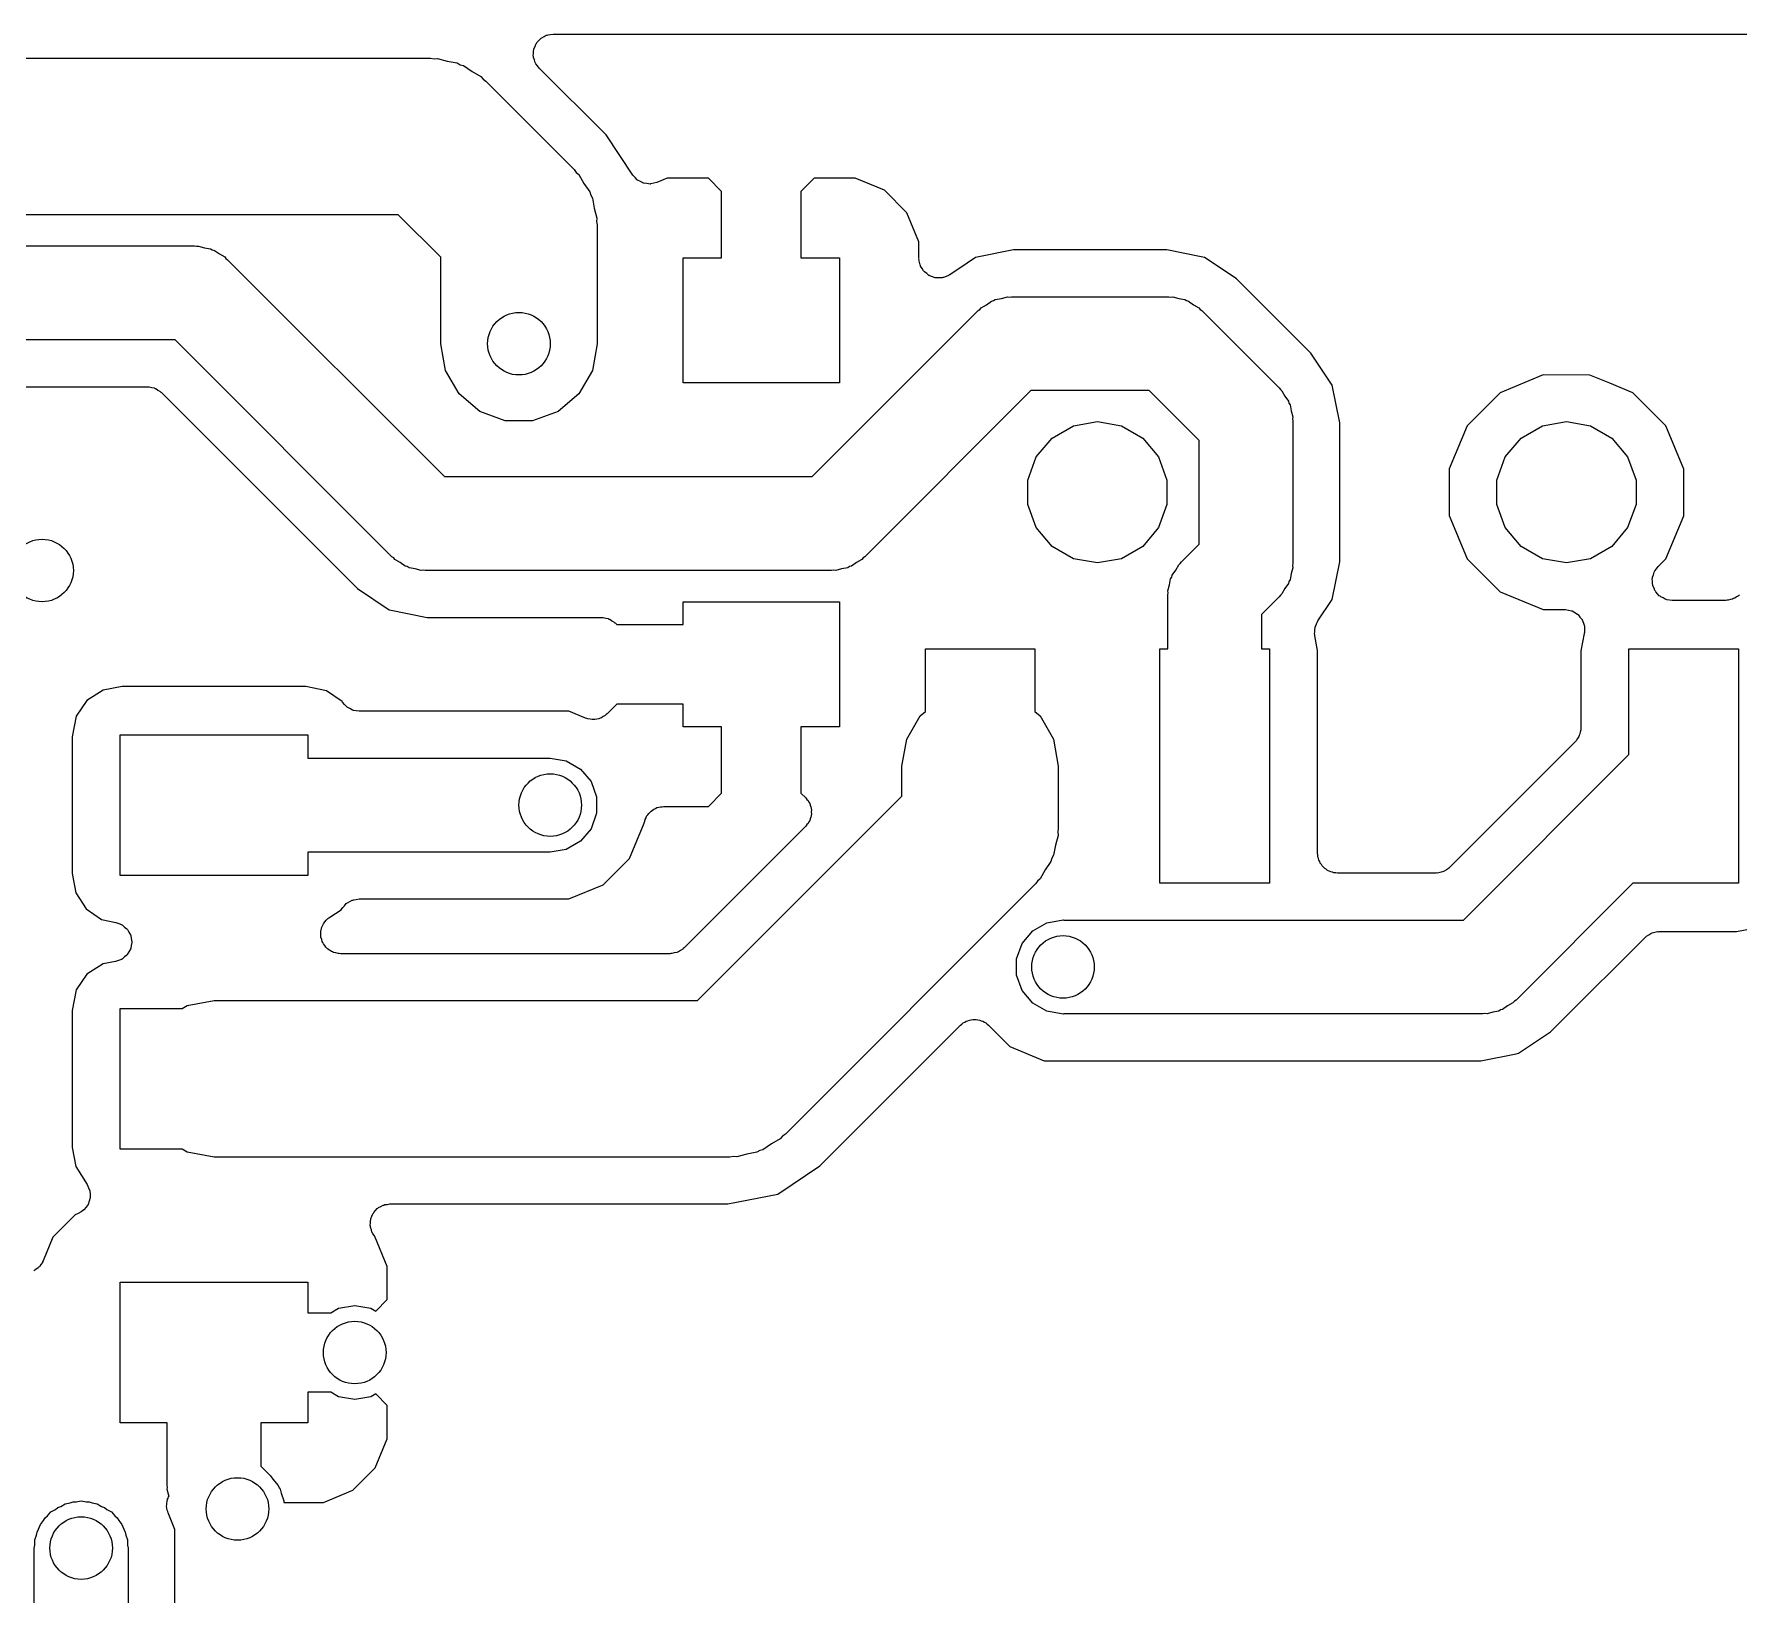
# Model space of a CAD drawing. Extents: x 110.2 to 158.8, y -100 to -70.3.
# Drawn here: x 128.7 to 139.6, y -80.3 to -70.32 of the extents above; entities that cross this region are included whole.
import ezdxf

# ---------------------------------------------------------------- set-up
doc = ezdxf.new("R2010")
doc.units = 0
doc.header["$MEASUREMENT"] = 0
doc.layers.add('BLACK', color=7, linetype='CONTINUOUS')

msp = doc.modelspace()

# ---------------------------------------------------------------- linework, layer by layer
at = {"layer": 'Black'}
for p, q in [((131.961, -70.3364), (131.975, -70.3281)), ((131.975, -70.3281), (131.981, -70.3272)), ((131.981, -70.3272), (131.986, -70.3248)), ((131.986, -70.3248), (132.002, -70.3233)), ((132.002, -70.3233), (132.018, -70.3205)), ((132.018, -70.3205), (155.35, -70.3205)), ((131.893, -70.4254), (131.895, -70.4202)), ((131.893, -70.442), (131.893, -70.4254)), ((131.895, -70.4202), (131.896, -70.4146)), ((131.896, -70.4146), (131.903, -70.3996)), ((131.903, -70.3996), (131.908, -70.384)), ((131.908, -70.384), (131.912, -70.3797)), ((131.912, -70.3797), (131.914, -70.3746)), ((131.914, -70.3746), (131.926, -70.3629)), ((131.926, -70.3629), (131.937, -70.3502)), ((131.937, -70.3502), (131.942, -70.3474)), ((131.942, -70.3474), (131.946, -70.3434)), ((131.946, -70.3434), (131.961, -70.3364)), ((124.475, -70.475), (131.235, -70.475)), ((131.235, -70.475), (131.257, -70.4788)), ((131.257, -70.4788), (131.279, -70.4769)), ((131.279, -70.4769), (131.342, -70.4938)), ((131.342, -70.4938), (131.406, -70.5051)), ((131.406, -70.5051), (131.425, -70.5161)), ((131.425, -70.5161), (131.446, -70.5218)), ((131.446, -70.5218), (131.5, -70.5593)), ((131.892, -70.4585), (131.893, -70.442)), ((131.893, -70.4639), (131.892, -70.4585)), ((131.893, -70.4695), (131.893, -70.4639)), ((131.899, -70.4851), (131.893, -70.4695)), ((131.903, -70.5011), (131.899, -70.4851)), ((131.907, -70.5057), (131.903, -70.5011)), ((131.908, -70.511), (131.907, -70.5057)), ((131.919, -70.5237), (131.908, -70.511)), ((131.929, -70.5373), (131.919, -70.5237)), ((132.357, -70.9655), (131.929, -70.5373)), ((131.5, -70.5593), (131.556, -70.592)), ((131.556, -70.592), (131.571, -70.6088)), ((131.571, -70.6088), (131.589, -70.6214)), ((131.589, -70.6214), (132.154, -71.1864)), ((132.529, -71.2226), (132.357, -70.9655)), ((132.154, -71.1864), (132.166, -71.2045)), ((132.166, -71.2045), (132.183, -71.2186)), ((132.183, -71.2186), (132.216, -71.2752)), ((132.216, -71.2752), (132.253, -71.3287)), ((132.543, -71.2376), (132.529, -71.2226)), ((132.557, -71.2528), (132.543, -71.2376)), ((132.558, -71.2535), (132.557, -71.2528)), ((132.559, -71.2545), (132.558, -71.2535)), ((132.578, -71.2636), (132.559, -71.2545)), ((132.596, -71.2732), (132.578, -71.2636)), ((132.597, -71.2734), (132.596, -71.2732)), ((132.599, -71.274), (132.597, -71.2734)), ((132.619, -71.2762), (132.599, -71.274)), ((132.64, -71.2789), (132.619, -71.2762)), ((132.641, -71.2786), (132.64, -71.2789)), ((132.643, -71.2788), (132.641, -71.2786)), ((132.663, -71.2739), (132.643, -71.2788)), ((132.683, -71.2694), (132.663, -71.2739)), ((132.749, -71.242), (132.683, -71.2694)), ((133.012, -71.242), (132.749, -71.242)), ((133.096, -71.3264), (133.012, -71.242)), ((133.688, -71.242), (133.604, -71.3264)), ((133.951, -71.242), (133.688, -71.242)), ((134.138, -71.3193), (133.951, -71.242)), ((132.253, -71.3287), (132.259, -71.3499)), ((132.259, -71.3499), (132.27, -71.369)), ((132.27, -71.369), (132.281, -71.4333)), ((133.096, -71.75), (133.096, -71.3264)), ((133.604, -71.3264), (133.604, -71.75)), ((134.281, -71.4622), (134.138, -71.3193)), ((131.028, -71.475), (124.58, -71.475)), ((131.3, -71.7471), (131.028, -71.475)), ((132.281, -71.4333), (132.298, -71.4964)), ((132.298, -71.4964), (132.296, -71.5183)), ((132.296, -71.5183), (132.3, -71.54)), ((134.358, -71.649), (134.281, -71.4622)), ((132.3, -71.54), (132.3, -72.3)), ((125.105, -71.675), (129.725, -71.675)), ((129.725, -71.675), (129.738, -71.6773)), ((129.738, -71.6773), (129.751, -71.6761)), ((129.751, -71.6761), (129.789, -71.6863)), ((129.789, -71.6863), (129.828, -71.6931)), ((129.828, -71.6931), (129.839, -71.6997)), ((129.839, -71.6997), (129.852, -71.7031)), ((129.852, -71.7031), (129.884, -71.7256)), ((129.884, -71.7256), (129.918, -71.7452)), ((129.918, -71.7452), (129.926, -71.7553)), ((131.3, -72.3), (131.3, -71.7471)), ((134.358, -71.7531), (134.358, -71.649)), ((134.721, -71.748), (134.667, -71.7842)), ((134.963, -71.7), (134.721, -71.748)), ((135.943, -71.7), (134.963, -71.7)), ((136.163, -71.7437), (135.943, -71.7)), ((136.185, -71.748), (136.163, -71.7437)), ((136.266, -71.8024), (136.185, -71.748)), ((129.926, -71.7553), (129.937, -71.7629)), ((129.937, -71.7629), (131.324, -73.15)), ((132.85, -72.55), (132.85, -71.75)), ((132.85, -71.75), (133.096, -71.75)), ((133.604, -71.75), (133.85, -71.75)), ((133.85, -71.75), (133.85, -72.55)), ((134.359, -71.7573), (134.358, -71.7531)), ((134.358, -71.7615), (134.359, -71.7573)), ((134.363, -71.7789), (134.358, -71.7615)), ((134.366, -71.7966), (134.363, -71.7789)), ((134.368, -71.8002), (134.366, -71.7966)), ((134.369, -71.8043), (134.368, -71.8002)), ((134.379, -71.8192), (134.369, -71.8043)), ((134.388, -71.8348), (134.379, -71.8192)), ((134.391, -71.8375), (134.388, -71.8348)), ((134.393, -71.841), (134.391, -71.8375)), ((134.408, -71.8516), (134.393, -71.841)), ((134.421, -71.8631), (134.408, -71.8516)), ((134.667, -71.7842), (134.556, -71.8587)), ((136.389, -71.8846), (136.266, -71.8024)), ((134.425, -71.8646), (134.421, -71.8631)), ((134.429, -71.867), (134.425, -71.8646)), ((134.446, -71.8721), (134.429, -71.867)), ((134.463, -71.8782), (134.446, -71.8721)), ((134.467, -71.8782), (134.463, -71.8782)), ((134.471, -71.8794), (134.467, -71.8782)), ((134.489, -71.8782), (134.471, -71.8794)), ((134.507, -71.8782), (134.489, -71.8782)), ((134.511, -71.8768), (134.507, -71.8782)), ((134.515, -71.8765), (134.511, -71.8768)), ((134.532, -71.8693), (134.515, -71.8765)), ((134.548, -71.8631), (134.532, -71.8693)), ((134.552, -71.8604), (134.548, -71.8631)), ((134.556, -71.8587), (134.552, -71.8604)), ((136.865, -72.3609), (136.389, -71.8846)), ((134.749, -72.0803), (134.757, -72.0702)), ((134.757, -72.0702), (134.791, -72.0506)), ((134.791, -72.0506), (134.823, -72.0281)), ((134.823, -72.0281), (134.836, -72.0247)), ((134.836, -72.0247), (134.847, -72.0181)), ((134.847, -72.0181), (134.886, -72.0113)), ((134.886, -72.0113), (134.924, -72.0011)), ((134.924, -72.0011), (134.937, -72.0023)), ((134.937, -72.0023), (134.95, -72)), ((134.95, -72), (135.956, -72)), ((135.956, -72), (135.969, -72.0023)), ((135.969, -72.0023), (135.982, -72.0011)), ((135.982, -72.0011), (136.02, -72.0113)), ((136.02, -72.0113), (136.059, -72.0181)), ((136.059, -72.0181), (136.07, -72.0247)), ((136.07, -72.0247), (136.083, -72.0281)), ((136.083, -72.0281), (136.115, -72.0506)), ((136.115, -72.0506), (136.149, -72.0702)), ((136.149, -72.0702), (136.157, -72.0803)), ((133.676, -73.15), (134.738, -72.0879)), ((134.738, -72.0879), (134.749, -72.0803)), ((136.157, -72.0803), (136.168, -72.0879)), ((136.168, -72.0879), (136.662, -72.5819)), ((129.601, -72.275), (125.229, -72.275)), ((130.988, -73.6621), (129.601, -72.275)), ((131.33, -72.471), (131.3, -72.3)), ((132.3, -72.3), (132.27, -72.471)), ((137.002, -72.5653), (136.865, -72.3609)), ((131.417, -72.6214), (131.33, -72.471)), ((132.27, -72.471), (132.183, -72.6214)), ((138.351, -72.4999), (138.076, -72.6138)), ((138.65, -72.5001), (138.351, -72.4999)), ((138.777, -72.553), (138.65, -72.5001)), ((126.54, -72.575), (129.424, -72.575)), ((129.424, -72.575), (129.429, -72.576)), ((129.429, -72.576), (129.435, -72.5755)), ((129.435, -72.5755), (129.451, -72.5798)), ((129.451, -72.5798), (129.467, -72.5827)), ((129.467, -72.5827), (129.472, -72.5855)), ((129.472, -72.5855), (129.478, -72.5869)), ((129.478, -72.5869), (129.491, -72.5964)), ((129.491, -72.5964), (129.505, -72.6047)), ((129.505, -72.6047), (129.509, -72.609)), ((129.509, -72.609), (129.514, -72.6122)), ((129.514, -72.6122), (130.767, -73.8654)), ((133.85, -72.55), (132.85, -72.55)), ((135.074, -72.6), (134.012, -73.6621)), ((135.832, -72.6), (135.074, -72.6)), ((136.15, -72.9183), (135.832, -72.6)), ((136.662, -72.5819), (136.67, -72.5927)), ((136.67, -72.5927), (136.68, -72.6012)), ((136.68, -72.6012), (136.699, -72.6351)), ((137.05, -72.8065), (137.002, -72.5653)), ((138.076, -72.6138), (137.865, -72.8246)), ((138.925, -72.6146), (138.777, -72.553)), ((139.136, -72.8257), (138.925, -72.6146)), ((131.55, -72.733), (131.417, -72.6214)), ((132.183, -72.6214), (132.05, -72.733)), ((136.699, -72.6351), (136.722, -72.6672)), ((136.722, -72.6672), (136.725, -72.68)), ((136.725, -72.68), (136.732, -72.6914)), ((136.732, -72.6914), (136.739, -72.73)), ((131.713, -72.7924), (131.55, -72.733)), ((131.887, -72.7924), (131.713, -72.7924)), ((132.05, -72.733), (131.887, -72.7924)), ((135.21, -72.904), (135.346, -72.8255)), ((135.346, -72.8255), (135.5, -72.7983)), ((135.5, -72.7983), (135.654, -72.8255)), ((135.654, -72.8255), (135.79, -72.904)), ((136.739, -72.73), (136.749, -72.7679)), ((136.749, -72.7679), (136.748, -72.781)), ((136.748, -72.781), (136.75, -72.794)), ((136.75, -72.794), (136.75, -73.706)), ((137.05, -73.6935), (137.05, -72.8065)), ((137.865, -72.8246), (137.75, -73.1002)), ((138.21, -72.904), (138.346, -72.8255)), ((138.346, -72.8255), (138.5, -72.7983)), ((138.5, -72.7983), (138.654, -72.8255)), ((138.654, -72.8255), (138.79, -72.904)), ((139.25, -73.1015), (139.136, -72.8257)), ((135.109, -73.0241), (135.21, -72.904)), ((135.79, -72.904), (135.891, -73.0241)), ((136.15, -73.5817), (136.15, -72.9183)), ((138.109, -73.0241), (138.21, -72.904)), ((138.79, -72.904), (138.891, -73.0241)), ((135.055, -73.1716), (135.109, -73.0241)), ((135.891, -73.0241), (135.945, -73.1716)), ((138.055, -73.1716), (138.109, -73.0241)), ((138.891, -73.0241), (138.945, -73.1716)), ((131.324, -73.15), (133.676, -73.15)), ((137.75, -73.1002), (137.75, -73.3985)), ((139.25, -73.3998), (139.25, -73.1015)), ((135.055, -73.3284), (135.055, -73.1716)), ((135.945, -73.1716), (135.945, -73.3284)), ((138.055, -73.3284), (138.055, -73.1716)), ((138.945, -73.1716), (138.945, -73.3284)), ((135.109, -73.4759), (135.055, -73.3284)), ((135.945, -73.3284), (135.891, -73.4759)), ((138.109, -73.4759), (138.055, -73.3284)), ((138.945, -73.3284), (138.891, -73.4759)), ((135.21, -73.596), (135.109, -73.4759)), ((135.891, -73.4759), (135.79, -73.596)), ((137.75, -73.3985), (137.864, -73.6743)), ((138.21, -73.596), (138.109, -73.4759)), ((138.891, -73.4759), (138.79, -73.596)), ((139.135, -73.6754), (139.25, -73.3998)), ((135.346, -73.6745), (135.21, -73.596)), ((135.79, -73.596), (135.654, -73.6745)), ((136.038, -73.6939), (136.15, -73.5817)), ((138.346, -73.6745), (138.21, -73.596)), ((138.79, -73.596), (138.654, -73.6745)), ((130.999, -73.6697), (130.988, -73.6621)), ((131.007, -73.6798), (130.999, -73.6697)), ((131.041, -73.6994), (131.007, -73.6798)), ((131.073, -73.7219), (131.041, -73.6994)), ((133.959, -73.6994), (133.927, -73.7219)), ((133.993, -73.6798), (133.959, -73.6994)), ((134.001, -73.6697), (133.993, -73.6798)), ((134.012, -73.6621), (134.001, -73.6697)), ((135.5, -73.7017), (135.346, -73.6745)), ((135.654, -73.6745), (135.5, -73.7017)), ((136.02, -73.7132), (136.03, -73.7047)), ((136.03, -73.7047), (136.038, -73.6939)), ((136.75, -73.706), (136.748, -73.719)), ((137.002, -73.9347), (137.05, -73.6935)), ((137.864, -73.6743), (138.075, -73.8854)), ((138.5, -73.7017), (138.346, -73.6745)), ((138.654, -73.6745), (138.5, -73.7017)), ((139.086, -73.7248), (139.135, -73.6754)), ((131.086, -73.7253), (131.073, -73.7219)), ((131.097, -73.7319), (131.086, -73.7253)), ((131.136, -73.7387), (131.097, -73.7319)), ((131.174, -73.7489), (131.136, -73.7387)), ((131.187, -73.7477), (131.174, -73.7489)), ((131.2, -73.75), (131.187, -73.7477)), ((133.8, -73.75), (131.2, -73.75)), ((133.813, -73.7477), (133.8, -73.75)), ((133.826, -73.7489), (133.813, -73.7477)), ((133.864, -73.7387), (133.826, -73.7489)), ((133.903, -73.7319), (133.864, -73.7387)), ((133.914, -73.7253), (133.903, -73.7319)), ((133.927, -73.7219), (133.914, -73.7253)), ((135.961, -73.842), (135.968, -73.8034)), ((135.968, -73.8034), (135.975, -73.792)), ((135.975, -73.792), (135.978, -73.7792)), ((135.978, -73.7792), (136.001, -73.7471)), ((136.001, -73.7471), (136.02, -73.7132)), ((136.725, -73.82), (136.722, -73.8328)), ((136.732, -73.8086), (136.725, -73.82)), ((136.739, -73.77), (136.732, -73.8086)), ((136.749, -73.7321), (136.739, -73.77)), ((136.748, -73.719), (136.749, -73.7321)), ((139.049, -73.8035), (139.051, -73.7981)), ((139.051, -73.82), (139.049, -73.8035)), ((139.051, -73.7926), (139.056, -73.7769)), ((139.051, -73.7981), (139.051, -73.7926)), ((139.051, -73.8367), (139.051, -73.82)), ((139.056, -73.7769), (139.061, -73.7609)), ((139.061, -73.7609), (139.064, -73.7563)), ((139.064, -73.7563), (139.066, -73.7511)), ((139.066, -73.7511), (139.076, -73.7384)), ((139.076, -73.7384), (139.086, -73.7248)), ((130.767, -73.8654), (130.971, -74.002)), ((135.95, -73.906), (135.952, -73.893)), ((135.95, -74.25), (135.95, -73.906)), ((135.951, -73.8799), (135.961, -73.842)), ((135.952, -73.893), (135.951, -73.8799)), ((136.662, -73.9181), (136.55, -74.0303)), ((136.67, -73.9073), (136.662, -73.9181)), ((136.68, -73.8988), (136.67, -73.9073)), ((136.699, -73.8649), (136.68, -73.8988)), ((136.722, -73.8328), (136.699, -73.8649)), ((138.075, -73.8854), (138.35, -73.9999)), ((139.053, -73.8419), (139.051, -73.8367)), ((139.053, -73.8474), (139.053, -73.8419)), ((139.06, -73.8625), (139.053, -73.8474)), ((139.066, -73.8781), (139.06, -73.8625)), ((139.069, -73.8824), (139.066, -73.8781)), ((139.072, -73.8874), (139.069, -73.8824)), ((139.083, -73.8992), (139.072, -73.8874)), ((139.094, -73.9119), (139.083, -73.8992)), ((139.099, -73.9147), (139.094, -73.9119)), ((139.103, -73.9186), (139.099, -73.9147)), ((139.118, -73.9257), (139.103, -73.9186)), ((139.132, -73.934), (139.118, -73.9257)), ((139.577, -73.9273), (139.569, -73.9298)), ((139.588, -73.9189), (139.577, -73.9273)), ((139.6, -73.9119), (139.588, -73.9189)), ((139.606, -73.9055), (139.6, -73.9119)), ((130.971, -74.002), (130.973, -74.0023)), ((130.973, -74.0023), (130.973, -74.0023)), ((130.973, -74.0023), (131.213, -74.05)), ((132.85, -74.096), (132.85, -73.95)), ((132.85, -73.95), (133.85, -73.95)), ((133.85, -73.95), (133.85, -74.75)), ((136.55, -74.0303), (136.55, -74.25)), ((136.91, -74.0728), (137.002, -73.9347)), ((138.35, -73.9999), (138.49, -74)), ((138.49, -74), (138.491, -74.0003)), ((138.491, -74.0003), (138.493, -74)), ((138.493, -74), (138.513, -74.0041)), ((138.513, -74.0041), (138.533, -74.0077)), ((138.533, -74.0077), (138.534, -74.0085)), ((138.534, -74.0085), (138.536, -74.0088)), ((138.536, -74.0088), (138.553, -74.0195)), ((138.553, -74.0195), (138.571, -74.0298)), ((138.571, -74.0298), (138.572, -74.031)), ((138.572, -74.031), (138.574, -74.0318)), ((138.574, -74.0318), (138.586, -74.0479)), ((139.138, -73.9349), (139.132, -73.934)), ((139.143, -73.9373), (139.138, -73.9349)), ((139.159, -73.9387), (139.143, -73.9373)), ((139.176, -73.9416), (139.159, -73.9387)), ((139.519, -73.9416), (139.176, -73.9416)), ((139.527, -73.9402), (139.519, -73.9416)), ((139.535, -73.9405), (139.527, -73.9402)), ((139.549, -73.9364), (139.535, -73.9405)), ((139.562, -73.934), (139.549, -73.9364)), ((139.569, -73.9298), (139.562, -73.934)), ((131.213, -74.05), (132.328, -74.05)), ((132.328, -74.05), (132.333, -74.051)), ((132.333, -74.051), (132.339, -74.0505)), ((132.339, -74.0505), (132.355, -74.0548)), ((132.355, -74.0548), (132.371, -74.0577)), ((132.371, -74.0577), (132.376, -74.0605)), ((132.376, -74.0605), (132.381, -74.0619)), ((132.381, -74.0619), (132.395, -74.0714)), ((132.395, -74.0714), (132.409, -74.0797)), ((132.409, -74.0797), (132.413, -74.084)), ((132.413, -74.084), (132.418, -74.0872)), ((132.418, -74.0872), (132.426, -74.096)), ((132.426, -74.096), (132.85, -74.096)), ((136.889, -74.1572), (136.89, -74.14)), ((136.89, -74.1228), (136.892, -74.1181)), ((136.89, -74.14), (136.89, -74.1228)), ((136.892, -74.1132), (136.899, -74.0974)), ((136.892, -74.1181), (136.892, -74.1132)), ((136.899, -74.0974), (136.905, -74.0812)), ((136.905, -74.0812), (136.908, -74.0773)), ((136.908, -74.0773), (136.91, -74.0728)), ((138.586, -74.0479), (138.6, -74.0636)), ((138.6, -74.0636), (138.6, -74.0651)), ((138.6, -74.0651), (138.601, -74.0663)), ((138.601, -74.0663), (138.608, -74.0858)), ((138.608, -74.0858), (138.615, -74.105)), ((138.615, -74.105), (138.615, -74.1066)), ((138.615, -74.1066), (138.615, -74.1081)), ((138.615, -74.1081), (138.615, -74.1286)), ((138.615, -74.1286), (138.615, -74.1492)), ((134.4, -74.6509), (134.4, -74.25)), ((134.4, -74.25), (135.1, -74.25)), ((135.1, -74.25), (135.1, -74.6509)), ((135.9, -75.75), (135.9, -74.25)), ((135.9, -74.25), (135.95, -74.25)), ((136.55, -74.25), (136.6, -74.25)), ((136.6, -74.25), (136.6, -75.75)), ((136.89, -74.1619), (136.889, -74.1572)), ((136.89, -74.1669), (136.89, -74.1619)), ((136.908, -74.2618), (136.89, -74.1669)), ((138.614, -74.1522), (138.592, -74.2627)), ((138.615, -74.1492), (138.614, -74.1506)), ((138.614, -74.1506), (138.614, -74.1522)), ((138.9, -74.9257), (138.9, -74.25)), ((138.9, -74.25), (139.6, -74.25)), ((139.6, -74.25), (139.6, -75.75)), ((136.908, -75.5576), (136.908, -74.2618)), ((138.592, -74.2627), (138.592, -74.7572)), ((129.037, -74.5808), (128.968, -74.681)), ((129.14, -74.5146), (129.037, -74.5808)), ((129.262, -74.4916), (129.14, -74.5146)), ((130.437, -74.4916), (129.262, -74.4916)), ((130.569, -74.5183), (130.437, -74.4916)), ((130.669, -74.5868), (130.569, -74.5183)), ((128.968, -74.681), (128.942, -74.8127)), ((130.672, -74.5917), (130.669, -74.5868)), ((130.685, -74.6057), (130.672, -74.5917)), ((130.698, -74.6203), (130.685, -74.6057)), ((130.7, -74.6218), (130.698, -74.6203)), ((130.702, -74.6241), (130.7, -74.6218)), ((130.719, -74.6328), (130.702, -74.6241)), ((130.736, -74.6423), (130.719, -74.6328)), ((130.739, -74.6429), (130.736, -74.6423)), ((130.742, -74.6443), (130.739, -74.6429)), ((130.76, -74.6467), (130.742, -74.6443)), ((130.779, -74.65), (130.76, -74.6467)), ((131.856, -74.65), (130.779, -74.65)), ((131.861, -74.6499), (131.856, -74.6499)), ((131.856, -74.6499), (131.856, -74.65)), ((132.12, -74.6501), (131.861, -74.6499)), ((131.861, -74.6499), (131.861, -74.6499)), ((131.861, -74.6499), (131.861, -74.6499)), ((132.225, -74.6939), (132.12, -74.6501)), ((132.328, -74.6917), (132.32, -74.6939)), ((132.339, -74.6838), (132.328, -74.6917)), ((132.351, -74.6775), (132.339, -74.6838)), ((132.357, -74.6713), (132.351, -74.6775)), ((132.364, -74.6664), (132.357, -74.6713)), ((132.426, -74.604), (132.364, -74.6664)), ((132.85, -74.604), (132.426, -74.604)), ((132.85, -74.75), (132.85, -74.604)), ((134.28, -74.829), (134.367, -74.6786)), ((134.367, -74.6786), (134.4, -74.6509)), ((135.1, -74.6509), (135.133, -74.6786)), ((135.133, -74.6786), (135.22, -74.829)), ((129.25, -75.7), (129.25, -74.8)), ((129.25, -74.8), (130.45, -74.8)), ((130.45, -74.8), (130.45, -74.95)), ((132.234, -74.6958), (132.225, -74.6939)), ((132.241, -74.6993), (132.234, -74.6958)), ((132.255, -74.7005), (132.241, -74.6993)), ((132.268, -74.7035), (132.255, -74.7005)), ((132.277, -74.7024), (132.268, -74.7035)), ((132.285, -74.7032), (132.277, -74.7024)), ((132.299, -74.6996), (132.285, -74.7032)), ((132.312, -74.6978), (132.299, -74.6996)), ((132.32, -74.6939), (132.312, -74.6978)), ((133.096, -74.75), (132.85, -74.75)), ((133.096, -75.1736), (133.096, -74.75)), ((133.85, -74.75), (133.604, -74.75)), ((133.604, -74.75), (133.604, -75.1736)), ((138.584, -74.8007), (138.581, -74.8055)), ((138.587, -74.7843), (138.584, -74.8007)), ((138.591, -74.7683), (138.587, -74.7843)), ((138.592, -74.7572), (138.591, -74.7627)), ((138.591, -74.7627), (138.591, -74.7683)), ((128.942, -74.8127), (128.942, -75.6882)), ((134.25, -75), (134.28, -74.829)), ((135.22, -74.829), (135.25, -75)), ((138.554, -74.847), (137.754, -75.6474)), ((138.558, -74.8425), (138.554, -74.847)), ((138.562, -74.8389), (138.558, -74.8425)), ((138.57, -74.8245), (138.562, -74.8389)), ((138.58, -74.8109), (138.57, -74.8245)), ((138.581, -74.8055), (138.58, -74.8109)), ((130.45, -74.95), (131.994, -74.95)), ((131.994, -74.95), (132, -74.9489)), ((132, -74.9489), (132.103, -74.967)), ((132.103, -74.967), (132.194, -75.0193)), ((132.194, -75.0193), (132.261, -75.0994)), ((134.25, -75.1929), (134.25, -75)), ((135.25, -75), (135.25, -75.4)), ((137.841, -75.9846), (138.9, -74.9257)), ((132.261, -75.0994), (132.297, -75.1977)), ((132.297, -75.1977), (132.297, -75.3023)), ((132.943, -76.5), (134.25, -75.1929)), ((133.012, -75.258), (133.096, -75.1736)), ((133.604, -75.1736), (133.635, -75.2043)), ((133.635, -75.2043), (133.641, -75.2134)), ((133.641, -75.2134), (133.649, -75.2213)), ((133.649, -75.2213), (133.654, -75.2314)), ((133.654, -75.2314), (133.66, -75.2405)), ((132.297, -75.3023), (132.261, -75.4006)), ((132.606, -75.3525), (132.608, -75.3415)), ((132.608, -75.3415), (132.613, -75.3319)), ((132.613, -75.3319), (132.617, -75.3215)), ((132.617, -75.3215), (132.624, -75.3129)), ((132.624, -75.3129), (132.63, -75.3033)), ((132.63, -75.3033), (132.638, -75.2962)), ((132.638, -75.2962), (132.645, -75.2877)), ((132.645, -75.2877), (132.655, -75.2821)), ((132.655, -75.2821), (132.663, -75.275)), ((132.663, -75.275), (132.674, -75.2712)), ((132.674, -75.2712), (132.683, -75.2657)), ((132.683, -75.2657), (132.694, -75.2637)), ((132.694, -75.2637), (132.705, -75.2599)), ((132.705, -75.2599), (132.716, -75.2599)), ((132.716, -75.2599), (132.727, -75.258)), ((132.727, -75.258), (133.012, -75.258)), ((133.66, -75.2405), (133.663, -75.2512)), ((133.663, -75.3371), (133.66, -75.3478)), ((133.663, -75.2512), (133.668, -75.2613)), ((133.668, -75.327), (133.663, -75.3371)), ((133.668, -75.2613), (133.669, -75.2723)), ((133.669, -75.3159), (133.668, -75.327)), ((133.669, -75.2723), (133.671, -75.2831)), ((133.671, -75.3052), (133.669, -75.3159)), ((133.671, -75.2831), (133.67, -75.2941)), ((133.67, -75.2941), (133.671, -75.3052)), ((132.261, -75.4006), (132.194, -75.4807)), ((132.508, -75.5903), (132.602, -75.3653)), ((132.602, -75.3629), (132.606, -75.3525)), ((132.602, -75.3653), (132.602, -75.3629)), ((133.635, -75.3839), (132.856, -76.1628)), ((133.641, -75.3748), (133.635, -75.3839)), ((133.649, -75.367), (133.641, -75.3748)), ((133.654, -75.3569), (133.649, -75.367)), ((133.66, -75.3478), (133.654, -75.3569)), ((135.248, -75.4436), (135.231, -75.5067)), ((135.25, -75.4), (135.246, -75.4217)), ((135.246, -75.4217), (135.248, -75.4436)), ((131.994, -75.55), (130.45, -75.55)), ((130.45, -75.55), (130.45, -75.7)), ((132, -75.5511), (131.994, -75.55)), ((132.103, -75.533), (132, -75.5511)), ((132.194, -75.4807), (132.103, -75.533)), ((135.231, -75.5067), (135.22, -75.571)), ((136.91, -75.5685), (136.908, -75.5576)), ((132.339, -75.759), (132.508, -75.5903)), ((135.166, -75.6648), (135.133, -75.7214)), ((135.203, -75.6113), (135.166, -75.6648)), ((135.209, -75.5901), (135.203, -75.6113)), ((135.22, -75.571), (135.209, -75.5901)), ((136.91, -75.5796), (136.91, -75.5685)), ((136.914, -75.5901), (136.91, -75.5796)), ((136.916, -75.601), (136.914, -75.5901)), ((136.922, -75.6106), (136.916, -75.601)), ((136.925, -75.6211), (136.922, -75.6106)), ((136.933, -75.6296), (136.925, -75.6211)), ((136.938, -75.6392), (136.933, -75.6296)), ((136.947, -75.6463), (136.938, -75.6392)), ((136.954, -75.6549), (136.947, -75.6463)), ((136.963, -75.6604), (136.954, -75.6549)), ((136.972, -75.6676), (136.963, -75.6604)), ((136.982, -75.6714), (136.972, -75.6676)), ((136.992, -75.6769), (136.982, -75.6714)), ((137.718, -75.6727), (137.713, -75.6741)), ((137.732, -75.6632), (137.718, -75.6727)), ((137.746, -75.6549), (137.732, -75.6632)), ((137.75, -75.6506), (137.746, -75.6549)), ((137.754, -75.6474), (137.75, -75.6506)), ((128.942, -75.6882), (128.965, -75.8104)), ((130.45, -75.7), (129.25, -75.7)), ((132.119, -75.8501), (132.339, -75.759)), ((135.104, -75.7536), (133.504, -77.3536)), ((135.116, -75.7355), (135.104, -75.7536)), ((135.133, -75.7214), (135.116, -75.7355)), ((136.6, -75.75), (135.9, -75.75)), ((137.003, -75.6788), (136.992, -75.6769)), ((137.013, -75.6826), (137.003, -75.6788)), ((137.024, -75.6826), (137.013, -75.6826)), ((137.035, -75.6846), (137.024, -75.6826)), ((137.664, -75.6846), (137.035, -75.6846)), ((137.67, -75.6836), (137.664, -75.6846)), ((137.675, -75.6841), (137.67, -75.6836)), ((137.691, -75.6798), (137.675, -75.6841)), ((137.708, -75.6769), (137.691, -75.6798)), ((137.713, -75.6741), (137.708, -75.6769)), ((138.924, -75.75), (138.178, -76.4967)), ((139.6, -75.75), (138.924, -75.75)), ((128.965, -75.8104), (129.031, -75.9132)), ((130.685, -75.893), (130.696, -75.8797)), ((130.696, -75.8797), (130.7, -75.8773)), ((130.7, -75.8773), (130.703, -75.8738)), ((130.703, -75.8738), (130.719, -75.8663)), ((130.719, -75.8663), (130.734, -75.8577)), ((130.734, -75.8577), (130.739, -75.8568)), ((130.739, -75.8568), (130.743, -75.8547)), ((130.743, -75.8547), (130.76, -75.853)), ((130.76, -75.853), (130.778, -75.85)), ((130.778, -75.85), (131.999, -75.85)), ((131.999, -75.85), (131.999, -75.85)), ((131.999, -75.85), (131.999, -75.85)), ((131.999, -75.85), (132.119, -75.8501)), ((129.031, -75.9132), (129.131, -75.9817)), ((129.131, -75.9817), (129.222, -76.0001)), ((129.222, -76.0001), (129.241, -76.0074)), ((130.554, -76.0033), (130.558, -75.9961)), ((130.558, -75.9961), (130.568, -75.9865)), ((130.568, -75.9865), (130.577, -75.9757)), ((130.577, -75.9757), (130.584, -75.9717)), ((130.584, -75.9717), (130.59, -75.9662)), ((130.59, -75.9662), (130.663, -75.9192)), ((130.663, -75.9192), (130.673, -75.9054)), ((130.673, -75.9054), (130.685, -75.893)), ((135.177, -76.0016), (135.28, -75.9834)), ((135.28, -75.9834), (135.286, -75.9846)), ((135.286, -75.9846), (137.841, -75.9846)), ((129.241, -76.0074), (129.259, -76.0139)), ((129.259, -76.0139), (129.261, -76.0154)), ((129.261, -76.0154), (129.263, -76.0163)), ((129.263, -76.0163), (129.278, -76.0294)), ((129.278, -76.0294), (129.293, -76.0419)), ((129.293, -76.0419), (129.294, -76.0439)), ((129.294, -76.0439), (129.296, -76.0455)), ((129.296, -76.0455), (129.306, -76.0628)), ((129.306, -76.0628), (129.316, -76.0798)), ((129.316, -76.0798), (129.316, -76.0821)), ((129.316, -76.0821), (129.317, -76.0842)), ((129.317, -76.0842), (129.32, -76.1037)), ((129.32, -76.1037), (129.324, -76.1232)), ((130.532, -76.0791), (130.534, -76.0651)), ((130.534, -76.087), (130.532, -76.0791)), ((130.534, -76.0509), (130.537, -76.0434)), ((130.534, -76.0651), (130.534, -76.0509)), ((130.534, -76.0951), (130.534, -76.087)), ((130.539, -76.1083), (130.534, -76.0951)), ((130.537, -76.0434), (130.538, -76.0354)), ((130.538, -76.0354), (130.544, -76.0228)), ((130.542, -76.1221), (130.539, -76.1083)), ((130.544, -76.0228), (130.549, -76.0095)), ((130.549, -76.0095), (130.554, -76.0033)), ((135.019, -76.134), (135.086, -76.0539)), ((135.086, -76.0539), (135.177, -76.0016)), ((138.465, -76.6338), (139.003, -76.0956)), ((139.003, -76.0956), (139.008, -76.0924)), ((139.008, -76.0924), (139.011, -76.0881)), ((139.011, -76.0881), (139.026, -76.0798)), ((139.026, -76.0798), (139.039, -76.0703)), ((139.039, -76.0703), (139.044, -76.0688)), ((139.044, -76.0688), (139.049, -76.066)), ((139.049, -76.066), (139.066, -76.0631)), ((139.066, -76.0631), (139.082, -76.0588)), ((139.082, -76.0588), (139.087, -76.0593)), ((139.087, -76.0593), (139.093, -76.0584)), ((139.093, -76.0584), (139.588, -76.0584)), ((139.588, -76.0584), (139.71, -76.0354)), ((129.292, -76.2087), (129.277, -76.221)), ((129.293, -76.2067), (129.292, -76.2087)), ((129.295, -76.2051), (129.293, -76.2067)), ((129.305, -76.1879), (129.295, -76.2051)), ((129.315, -76.1711), (129.305, -76.1879)), ((129.316, -76.1687), (129.315, -76.1711)), ((129.317, -76.1667), (129.316, -76.1687)), ((129.32, -76.1472), (129.317, -76.1667)), ((129.324, -76.1278), (129.32, -76.1472)), ((129.324, -76.1232), (129.324, -76.1255)), ((129.324, -76.1255), (129.324, -76.1278)), ((130.546, -76.1289), (130.542, -76.1221)), ((130.549, -76.1365), (130.546, -76.1289)), ((130.558, -76.1473), (130.549, -76.1365)), ((130.566, -76.1592), (130.558, -76.1473)), ((130.572, -76.1641), (130.566, -76.1592)), ((130.577, -76.1703), (130.572, -76.1641)), ((130.589, -76.1774), (130.577, -76.1703)), ((130.601, -76.1859), (130.589, -76.1774)), ((130.608, -76.1883), (130.601, -76.1859)), ((130.615, -76.1923), (130.608, -76.1883)), ((130.629, -76.1948), (130.615, -76.1923)), ((130.643, -76.199), (130.629, -76.1948)), ((130.651, -76.1986), (130.643, -76.199)), ((130.659, -76.2), (130.651, -76.1986)), ((132.766, -76.2), (130.659, -76.2)), ((132.772, -76.199), (132.766, -76.2)), ((132.777, -76.1995), (132.772, -76.199)), ((132.793, -76.1952), (132.777, -76.1995)), ((132.809, -76.1923), (132.793, -76.1952)), ((132.814, -76.1895), (132.809, -76.1923)), ((132.82, -76.1881), (132.814, -76.1895)), ((132.833, -76.1786), (132.82, -76.1881)), ((132.848, -76.1703), (132.833, -76.1786)), ((132.851, -76.166), (132.848, -76.1703)), ((132.856, -76.1628), (132.851, -76.166)), ((134.983, -76.2323), (135.019, -76.134)), ((129.14, -76.2646), (129.037, -76.3308)), ((129.22, -76.2494), (129.14, -76.2646)), ((129.239, -76.2425), (129.22, -76.2494)), ((129.258, -76.2362), (129.239, -76.2425)), ((129.259, -76.2347), (129.258, -76.2362)), ((129.262, -76.2339), (129.259, -76.2347)), ((129.277, -76.221), (129.262, -76.2339)), ((134.983, -76.3369), (134.983, -76.2323)), ((128.968, -76.431), (128.942, -76.5627)), ((129.037, -76.3308), (128.968, -76.431)), ((135.019, -76.4351), (134.983, -76.3369)), ((135.086, -76.5153), (135.019, -76.4351)), ((129.645, -76.55), (129.679, -76.5302)), ((129.679, -76.5302), (129.85, -76.5)), ((129.85, -76.5), (132.943, -76.5)), ((135.177, -76.5676), (135.086, -76.5153)), ((138.124, -76.534), (138.092, -76.5565)), ((138.158, -76.5144), (138.124, -76.534)), ((138.167, -76.5043), (138.158, -76.5144)), ((138.178, -76.4967), (138.167, -76.5043)), ((128.942, -76.5627), (128.942, -77.4382)), ((129.25, -77.45), (129.25, -76.55)), ((129.25, -76.55), (129.645, -76.55)), ((134.624, -76.6572), (134.633, -76.6508)), ((134.633, -76.6508), (134.641, -76.6429)), ((134.641, -76.6429), (134.651, -76.6382)), ((134.651, -76.6382), (134.66, -76.6319)), ((134.66, -76.6319), (134.671, -76.629)), ((134.671, -76.629), (134.681, -76.6243)), ((134.681, -76.6243), (134.692, -76.6233)), ((134.692, -76.6233), (134.703, -76.6205)), ((134.703, -76.6205), (134.714, -76.6214)), ((134.714, -76.6214), (134.725, -76.6205)), ((134.725, -76.6205), (134.736, -76.6233)), ((134.736, -76.6233), (134.747, -76.6243)), ((134.747, -76.6243), (134.757, -76.629)), ((134.757, -76.629), (134.768, -76.6319)), ((134.768, -76.6319), (134.777, -76.6383)), ((134.777, -76.6383), (134.787, -76.6429)), ((134.787, -76.6429), (134.795, -76.6508)), ((134.795, -76.6508), (134.804, -76.6572)), ((135.28, -76.5857), (135.177, -76.5676)), ((135.286, -76.5846), (135.28, -76.5857)), ((137.965, -76.5846), (135.286, -76.5846)), ((137.978, -76.5823), (137.965, -76.5846)), ((137.992, -76.5834), (137.978, -76.5823)), ((138.029, -76.5733), (137.992, -76.5834)), ((138.068, -76.5665), (138.029, -76.5733)), ((138.079, -76.5599), (138.068, -76.5665)), ((138.092, -76.5565), (138.079, -76.5599)), ((138.399, -76.7), (138.465, -76.6338)), ((138.465, -76.6338), (138.465, -76.6338)), ((133.835, -77.4459), (134.624, -76.6572)), ((134.804, -76.6572), (134.939, -76.7929)), ((138.194, -76.8366), (138.399, -76.7)), ((134.939, -76.7929), (135.16, -76.8845)), ((137.953, -76.8846), (138.179, -76.8397)), ((138.179, -76.8397), (138.194, -76.8366)), ((135.16, -76.8845), (135.418, -76.8847)), ((135.418, -76.8847), (135.419, -76.8847)), ((135.419, -76.8847), (135.419, -76.8847)), ((135.419, -76.8847), (135.423, -76.8847)), ((135.423, -76.8847), (135.424, -76.8846)), ((135.424, -76.8846), (137.953, -76.8846)), ((133.415, -77.4157), (133.361, -77.4532)), ((133.471, -77.383), (133.415, -77.4157)), ((133.486, -77.3662), (133.471, -77.383)), ((133.504, -77.3536), (133.486, -77.3662)), ((128.942, -77.4382), (128.965, -77.5604)), ((129.645, -77.45), (129.25, -77.45)), ((129.679, -77.4698), (129.645, -77.45)), ((129.85, -77.5), (129.679, -77.4698)), ((133.15, -77.5), (129.85, -77.5)), ((133.172, -77.4962), (133.15, -77.5)), ((133.194, -77.4981), (133.172, -77.4962)), ((133.257, -77.4812), (133.194, -77.4981)), ((133.321, -77.4698), (133.257, -77.4812)), ((133.34, -77.4588), (133.321, -77.4698)), ((133.361, -77.4532), (133.34, -77.4588)), ((133.725, -77.5568), (133.835, -77.4459)), ((133.835, -77.4459), (133.835, -77.4459)), ((128.965, -77.5604), (129.039, -77.6757)), ((133.455, -77.7368), (133.725, -77.5568)), ((129.039, -77.6757), (129.039, -77.6759)), ((129.039, -77.6759), (129.039, -77.6762)), ((129.039, -77.6762), (129.047, -77.6963)), ((129.047, -77.6963), (129.056, -77.7163)), ((129.056, -77.7163), (129.056, -77.7166)), ((129.056, -77.7166), (129.056, -77.7169)), ((129.056, -77.7169), (129.057, -77.7385)), ((129.057, -77.7385), (129.058, -77.7604)), ((133.137, -77.8), (133.455, -77.7368)), ((129, -77.8496), (128.981, -77.8615)), ((129.018, -77.838), (129, -77.8496)), ((129.031, -77.8202), (129.018, -77.8376)), ((129.018, -77.8376), (129.018, -77.8378)), ((129.018, -77.8378), (129.018, -77.838)), ((129.045, -77.803), (129.031, -77.8202)), ((129.051, -77.7817), (129.045, -77.8025)), ((129.045, -77.8025), (129.045, -77.8028)), ((129.045, -77.8028), (129.045, -77.803)), ((129.058, -77.761), (129.051, -77.7817)), ((129.058, -77.7604), (129.058, -77.7607)), ((129.058, -77.7607), (129.058, -77.761)), ((130.869, -77.8592), (130.871, -77.8542)), ((130.871, -77.8542), (130.883, -77.8424)), ((130.883, -77.8424), (130.893, -77.8297)), ((130.893, -77.8297), (130.898, -77.8269)), ((130.898, -77.8269), (130.902, -77.823)), ((130.902, -77.823), (130.917, -77.816)), ((130.917, -77.816), (130.932, -77.8077)), ((130.932, -77.8077), (130.937, -77.8067)), ((130.937, -77.8067), (130.942, -77.8043)), ((130.942, -77.8043), (130.959, -77.8029)), ((130.959, -77.8029), (130.975, -77.8)), ((130.975, -77.8), (133.137, -77.8)), ((128.962, -77.8693), (128.819, -78.0122)), ((128.981, -77.8617), (128.962, -77.8693)), ((128.981, -77.8615), (128.981, -77.8616)), ((128.981, -77.8616), (128.981, -77.8617)), ((130.849, -77.9381), (130.85, -77.9215)), ((130.85, -77.9435), (130.849, -77.9381)), ((130.85, -77.9049), (130.852, -77.8997)), ((130.85, -77.9215), (130.85, -77.9049)), ((130.85, -77.9491), (130.85, -77.9435)), ((130.856, -77.9646), (130.85, -77.9491)), ((130.852, -77.8941), (130.859, -77.8791)), ((130.852, -77.8997), (130.852, -77.8941)), ((130.859, -77.8791), (130.865, -77.8635)), ((130.865, -77.8635), (130.869, -77.8592)), ((128.819, -78.0122), (128.756, -78.1645)), ((130.86, -77.9807), (130.856, -77.9646)), ((130.863, -77.9852), (130.86, -77.9807)), ((130.865, -77.9905), (130.863, -77.9852)), ((130.876, -78.0032), (130.865, -77.9905)), ((130.879, -78.0075), (130.876, -78.0032)), ((130.958, -78.199), (130.879, -78.0075)), ((128.752, -78.174), (128.742, -78.1875)), ((128.753, -78.169), (128.752, -78.174)), ((128.756, -78.1645), (128.753, -78.169)), ((128.711, -78.2183), (128.698, -78.2285)), ((128.725, -78.2091), (128.711, -78.2183)), ((128.728, -78.2049), (128.725, -78.2091)), ((128.733, -78.2017), (128.728, -78.2049)), ((128.742, -78.1875), (128.733, -78.2017)), ((130.958, -78.4116), (130.958, -78.199)), ((129.25, -79.2), (129.25, -78.3)), ((129.25, -78.3), (130.45, -78.3)), ((130.45, -78.3), (130.45, -78.496)), ((130.45, -78.496), (130.597, -78.496)), ((130.597, -78.496), (130.647, -78.467)), ((130.647, -78.467), (130.75, -78.4489)), ((130.75, -78.4489), (130.853, -78.467)), ((130.853, -78.467), (130.884, -78.4852)), ((130.884, -78.4852), (130.958, -78.4116)), ((130.45, -79.004), (130.45, -79.2)), ((130.597, -79.004), (130.45, -79.004)), ((130.647, -79.033), (130.597, -79.004)), ((130.75, -79.0511), (130.647, -79.033)), ((130.853, -79.033), (130.75, -79.0511)), ((130.884, -79.0148), (130.853, -79.033)), ((130.958, -79.0884), (130.884, -79.0148)), ((130.958, -79.301), (130.958, -79.0884)), ((129.55, -79.2), (129.25, -79.2)), ((129.55, -79.6), (129.55, -79.2)), ((130.45, -79.2), (130.15, -79.2)), ((130.15, -79.2), (130.15, -79.4757)), ((130.881, -79.4878), (130.958, -79.301)), ((130.15, -79.4757), (130.212, -79.5379)), ((130.738, -79.6307), (130.881, -79.4878)), ((130.212, -79.5379), (130.227, -79.5594)), ((130.227, -79.5594), (130.261, -79.5994)), ((128.929, -79.7113), (128.948, -79.7046)), ((128.948, -79.7046), (128.968, -79.7046)), ((128.968, -79.7046), (129, -79.6989)), ((129, -79.6989), (129.032, -79.7046)), ((129.032, -79.7046), (129.052, -79.7046)), ((129.052, -79.7046), (129.071, -79.7113)), ((129.547, -79.7148), (129.55, -79.7014)), ((129.552, -79.613), (129.55, -79.6)), ((129.55, -79.7014), (129.552, -79.6876)), ((129.551, -79.6261), (129.552, -79.613)), ((129.561, -79.664), (129.551, -79.6261)), ((129.552, -79.6876), (129.556, -79.6802)), ((129.556, -79.6802), (129.558, -79.6722)), ((129.558, -79.6722), (129.562, -79.6671)), ((129.562, -79.6671), (129.561, -79.664)), ((130.261, -79.5994), (130.267, -79.616)), ((130.267, -79.616), (130.272, -79.6232)), ((130.272, -79.6232), (130.279, -79.6486)), ((130.279, -79.6486), (130.297, -79.6977)), ((130.297, -79.6977), (130.297, -79.708)), ((130.297, -79.708), (130.551, -79.708)), ((130.551, -79.708), (130.738, -79.6307)), ((128.76, -79.8243), (128.77, -79.8072)), ((128.77, -79.8072), (128.785, -79.7945)), ((128.785, -79.7945), (128.806, -79.7693)), ((128.806, -79.7693), (128.835, -79.7529)), ((128.835, -79.7529), (128.85, -79.7402)), ((128.85, -79.7402), (128.869, -79.7334)), ((128.869, -79.7334), (128.897, -79.717)), ((128.897, -79.717), (128.929, -79.7113)), ((129.071, -79.7113), (129.103, -79.717)), ((129.103, -79.717), (129.131, -79.7334)), ((129.131, -79.7334), (129.15, -79.7402)), ((129.15, -79.7402), (129.165, -79.7529)), ((129.165, -79.7529), (129.194, -79.7693)), ((129.194, -79.7693), (129.215, -79.7945)), ((129.215, -79.7945), (129.23, -79.8072)), ((129.23, -79.8072), (129.24, -79.8243)), ((129.546, -79.7313), (129.548, -79.7231)), ((129.549, -79.7449), (129.546, -79.7313)), ((129.548, -79.7231), (129.547, -79.7148)), ((129.551, -79.7588), (129.549, -79.7449)), ((129.554, -79.7663), (129.551, -79.7588)), ((129.556, -79.7744), (129.554, -79.7663)), ((129.6, -79.8812), (129.556, -79.7744)), ((128.703, -79.9477), (128.715, -79.9168)), ((128.715, -79.9168), (128.718, -79.8974)), ((128.718, -79.8974), (128.728, -79.8803)), ((128.728, -79.8803), (128.739, -79.8494)), ((128.739, -79.8494), (128.76, -79.8243)), ((129.24, -79.8243), (129.261, -79.8494)), ((129.261, -79.8494), (129.272, -79.8803)), ((129.272, -79.8803), (129.282, -79.8974)), ((129.282, -79.8974), (129.285, -79.9168)), ((129.285, -79.9168), (129.297, -79.9477)), ((129.6, -80.0005), (129.6, -79.8812)), ((128.7, -80), (128.703, -79.9806)), ((128.7, -80.7), (128.7, -80)), ((128.703, -79.9806), (128.703, -79.9477)), ((129.297, -79.9477), (129.297, -79.9806)), ((129.297, -79.9806), (129.3, -80)), ((129.3, -80), (129.3, -80.5757)), ((129.6, -80.0006), (129.6, -80.0005)), ((129.6, -80.3989), (129.6, -80.0006)), ((129.6, -80.0006), (129.6, -80.0006))]:
    msp.add_line(p, q, dxfattribs=at)
for centre in [(131.8, -72.3), (128.75, -73.75), (132, -75.25), (135.28, -76.2846), (130.75, -78.75), (130, -79.75), (129, -80)]:
    msp.add_circle(centre, 0.2, dxfattribs=at)

doc.saveas('drawing.dxf')
